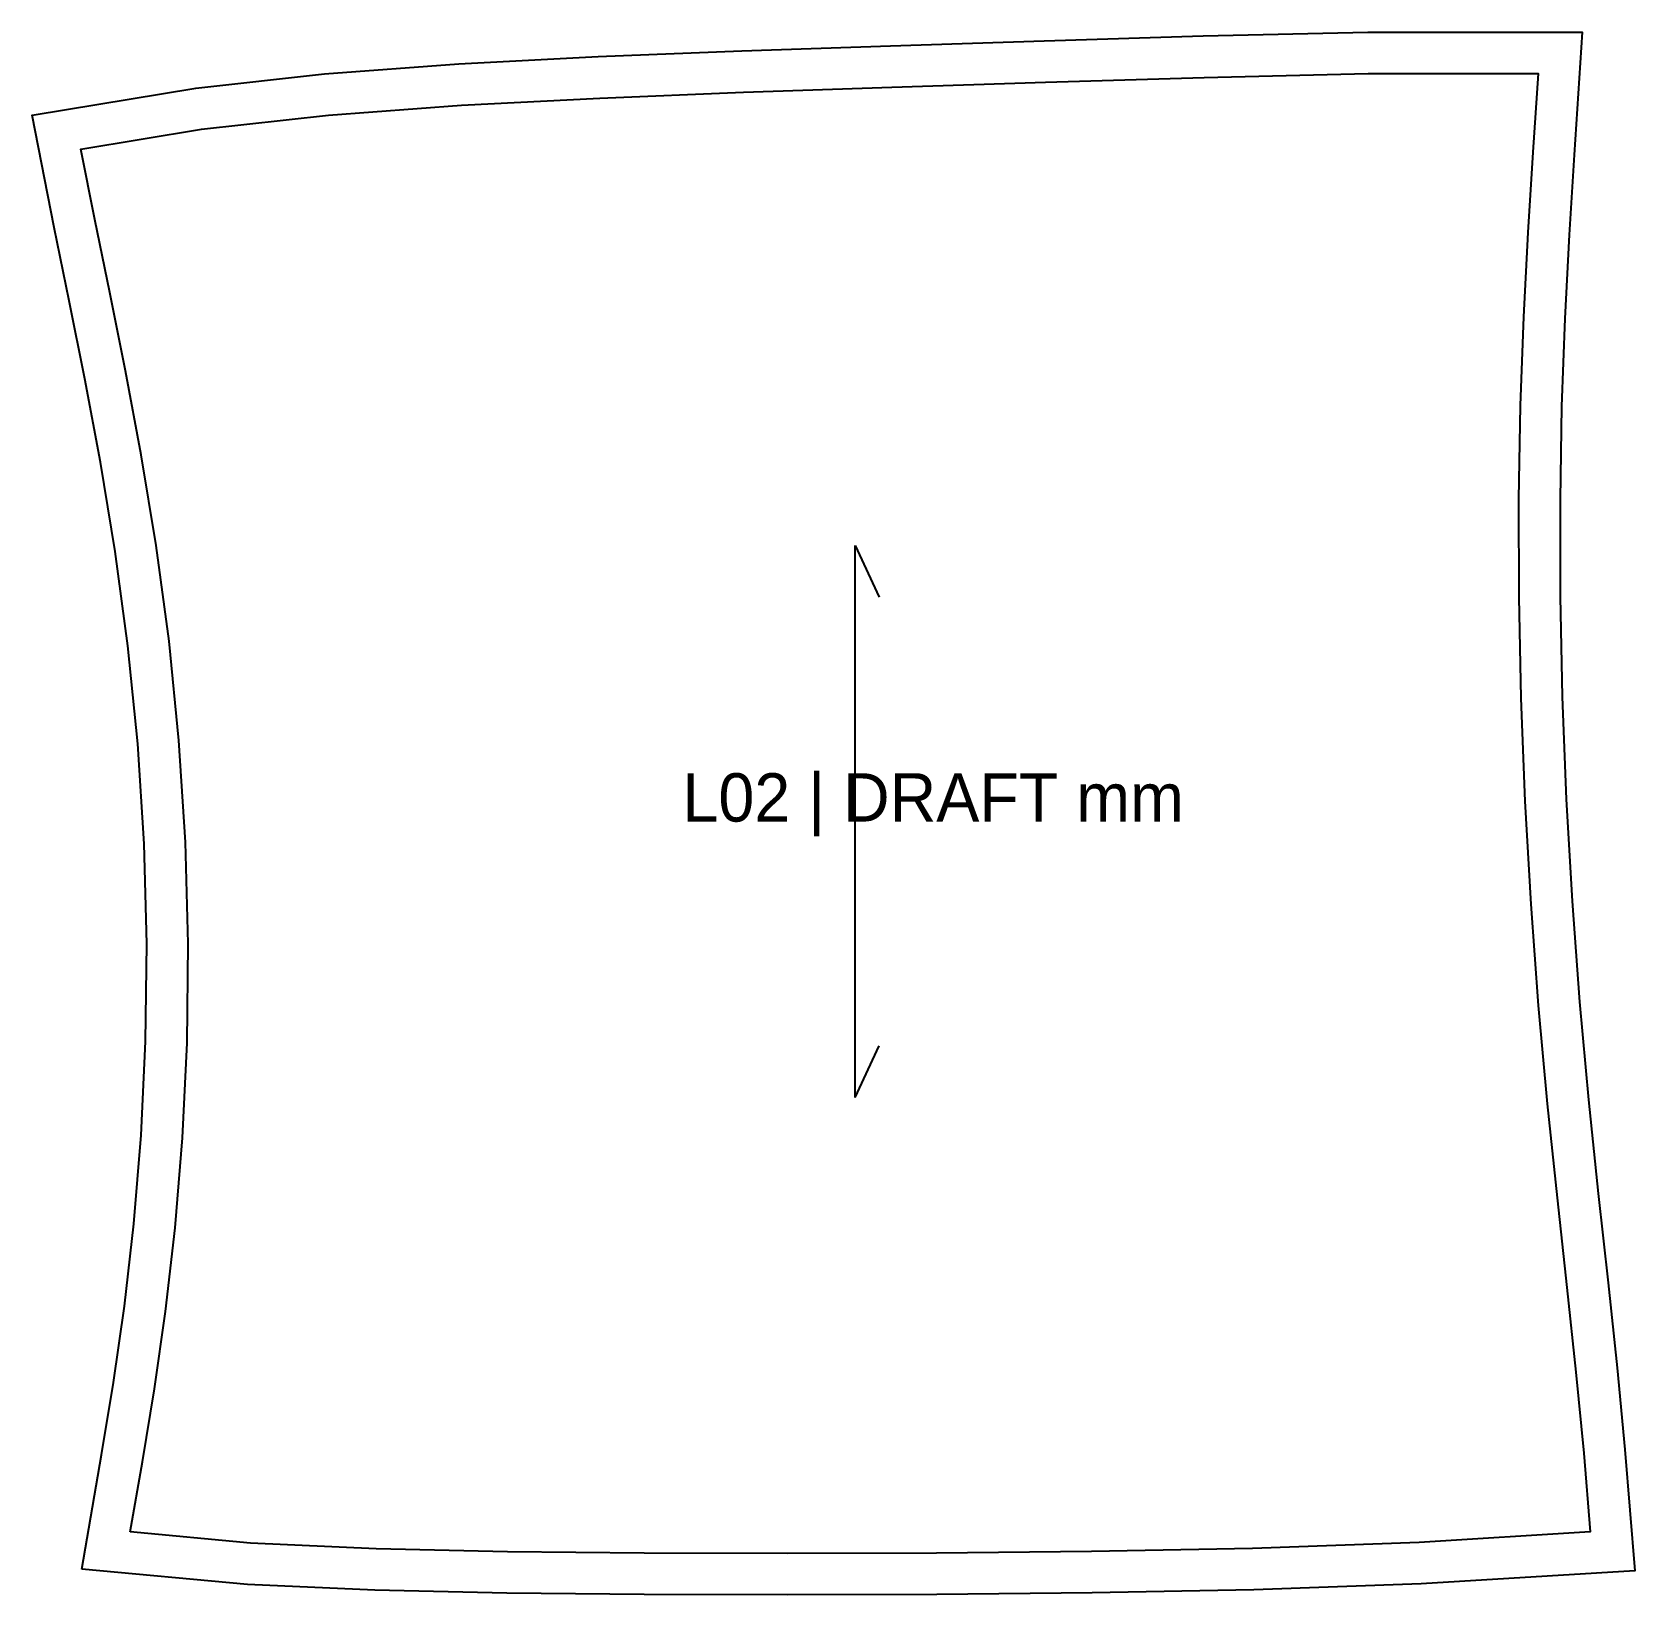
# Model space of a CAD drawing. Header units: millimetres. Extents: x -14 to 450, y -12 to 441.
import ezdxf

# ---------------------------------------------------------------- set-up
doc = ezdxf.new("R2010")
doc.units = ezdxf.units.MM
for name, color, linetype in [('CUT', 7, 'Continuous'), ('GRAIN', 1, 'Continuous'), ('LABEL', 7, 'Continuous'), ('SEW', 3, 'Continuous')]:
    doc.layers.add(name, color=color, linetype=linetype)

msp = doc.modelspace()

# ---------------------------------------------------------------- linework, layer by layer
at = {"layer": 'CUT'}
msp.add_lwpolyline([(0.27, -4.51), (5.95, 28.61), (9.42, 49.52), (12.61, 71.71), (15.35, 95.58), (17.46, 121.2), (18.73, 148.36), (19.04, 176.68), (18.28, 205.63), (16.44, 234.6), (13.59, 263.02), (9.91, 290.36), (5.65, 316.23), (1.1, 340.43), (-3.44, 362.99), (-7.75, 384.23), (-14.17, 416.82), (33.25, 424.59), (70.6, 428.76), (109.5, 431.66), (149.81, 433.75), (191.5, 435.4), (234.59, 436.88), (279.1, 438.33), (325.14, 439.74), (372.86, 440.86), (435, 440.87), (432.65, 405.32), (431.16, 382.08), (429.91, 357.87), (429.02, 332.34), (428.56, 305.42), (428.59, 277.27), (429.17, 248.2), (430.32, 218.62), (432.02, 189.01), (434.22, 159.83), (436.82, 131.49), (439.63, 104.3), (442.46, 78.4), (445.09, 53.77), (447.36, 30.16), (450.25, -4.97), (388.3, -8.81), (339.82, -10.53), (293, -11.43), (247.94, -11.86), (204.67, -12), (163.16, -11.91), (123.35, -11.52), (85.12, -10.66), (48.29, -8.95), (0.27, -4.51)], close=True, dxfattribs=at)
at = {"layer": 'GRAIN'}
for p, q in [((224.28, 132.1), (224.28, 292.1)), ((224.28, 292.1), (231.28, 277.1)), ((224.28, 132.1), (231.28, 147.1))]:
    msp.add_line(p, q, dxfattribs=at)
at = {"layer": 'SEW'}
msp.add_lwpolyline([(14.29, 6.25), (17.79, 26.61), (21.27, 47.69), (24.51, 70.17), (27.3, 94.4), (29.43, 120.42), (30.73, 148.02), (31.04, 176.78), (30.27, 206.16), (28.4, 235.58), (25.51, 264.42), (21.78, 292.14), (17.47, 318.32), (12.88, 342.72), (8.32, 365.37), (4.02, 386.58), (0, 406.98), (34.89, 412.7), (71.71, 416.81), (110.25, 419.68), (150.36, 421.76), (191.95, 423.41), (234.99, 424.89), (279.48, 426.34), (325.46, 427.74), (373, 428.86), (422.18, 428.87), (420.68, 406.1), (419.18, 382.78), (417.92, 358.39), (417.02, 332.66), (416.56, 305.52), (416.59, 277.14), (417.18, 247.84), (418.33, 218.04), (420.05, 188.21), (422.26, 158.83), (424.87, 130.33), (427.7, 103.03), (430.53, 77.12), (433.15, 52.56), (435.4, 29.09), (437.29, 6.25), (387.72, 3.18), (339.49, 1.47), (292.83, 0.57), (247.87, 0.14), (204.67, 0), (163.23, 0.09), (123.54, 0.48), (85.53, 1.34), (49.13, 3.03)], close=True, dxfattribs=at)

# ---------------------------------------------------------------- texts
at = {"layer": 'LABEL'}
msp.add_text('L02 | DRAFT mm', height=14, dxfattribs=at).set_placement((174.28, 212.1))

doc.saveas('drawing.dxf')
